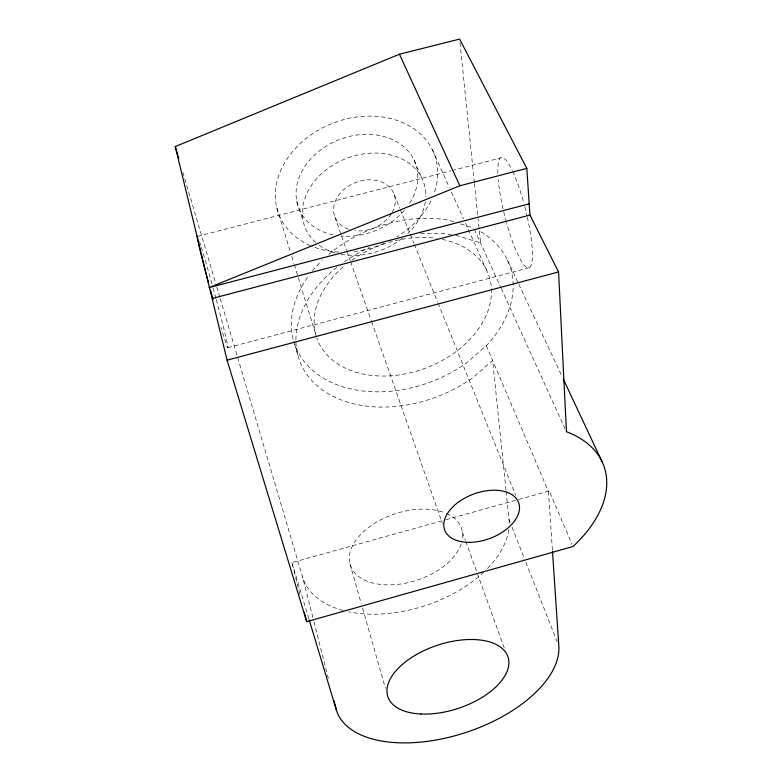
<?xml version="1.0" encoding="UTF-8"?>
<svg xmlns="http://www.w3.org/2000/svg" width="782" height="782" viewBox="0 0 782 782"><rect width="100%" height="100%" fill="white"/><g stroke="black" fill="none" stroke-linecap="round" stroke-linejoin="round"><path stroke-width="0.59" stroke-dasharray="3.91 2.93" d="M297.698 354.735L293.827 341.372A114.495 81.973 -20.9 0 0 466.805 362.731L487.02 344.999A114.495 81.973 -20.9 0 0 479.112 230.768M552.395 549.951L548.475 491.575L549.267 490.94L572.033 544.311M299.897 594.506L291.94 562.62L444.684 520.069M445.867 519.747L517.537 499.776M518.71 499.454L549.267 490.94M227.806 347.687L529.062 267.718M197.514 236.379L450.872 170.828M452.045 170.525L500.363 158.023M455.877 235.206L480.568 243.007L478.076 218.735M453.795 221.736L449.347 220.299A114.495 81.973 -20.9 0 0 327.59 255.391M460.471 223.877L473.824 228.178M507.41 259.986L518.271 283.123M518.789 284.228L562.229 376.816M474.312 229.234L500.783 287.444M501.282 288.548L564.936 428.507M432.426 149.821L449.455 187.66M451.458 192.108L463.482 218.823M465.486 223.271L486.521 270.005M414.04 160.056L422.065 178.677M486.316 345.615L548.475 491.575M394.265 194.669L399.739 208.227M400.198 209.361L409.778 233.085M410.237 234.219L413.883 243.261M414.343 244.385L437.607 302.008M438.067 303.142L515.641 495.221M506.101 491.428L508.974 519.316L510.304 522.718M512.083 527.244L524.106 557.791M525.885 562.317L557.048 641.514M462.485 532.317L465.378 540.323M465.798 541.467L476.952 572.356M477.362 573.499L504.634 648.992M334.882 216.858L346.602 250.279M347.003 251.433L350.238 260.65M350.639 261.804L371.245 320.591M371.655 321.744L442.368 523.451M296.798 201.404L303.045 220.651M276.779 207.65L290.366 251.843M291.803 256.496L293.944 263.466M294.306 264.629L315.4 333.24M291.94 562.62L308.87 618.767M182.871 172.304L216.428 285.762M216.78 286.935L219.889 297.463M220.241 298.636L302.575 577.018L313.65 620.566M349.916 563.783L361.304 603.714M362.643 608.416L385.428 688.287M313.944 621.739L328.899 680.594M459.992 42.746L474.332 182.323M474.459 183.535L477.949 217.523M505.983 490.216L492.64 360.463L472.875 377.647A115.756 81.905 -20.8 0 1 357.159 404.577A115.756 81.905 -20.8 0 1 295.928 340.981M527.303 217.025A56.851 10.87 76 0 1 528.935 267.767A56.851 10.87 76 0 1 506.707 223.408M506.384 222.264A56.851 10.87 76 0 1 498.222 179.41M497.851 173.496A56.851 10.87 76 0 1 512.22 170.417M512.679 171.395A56.851 10.87 76 0 1 523.862 203.193M524.781 206.614A56.851 10.87 76 0 1 527.039 215.861M216.291 299.653A57.839 1.564 74.7 0 1 227.591 345.009A57.839 1.564 74.7 0 1 221.922 330.415M221.619 329.418A57.839 1.564 74.7 0 1 221.003 327.355M199.449 241.472A57.839 1.564 74.7 0 1 201.013 246.291M201.297 247.22A57.839 1.564 74.7 0 1 212.792 286.828M213.115 288.001A57.839 1.564 74.7 0 1 215.979 298.489M508.974 519.316A107.505 64.232 -18.1 0 1 509.16 524.996M508.75 529.658A107.505 64.232 -18.1 0 1 485.554 570.391M483.853 572.023A107.505 64.232 -18.1 0 1 348.919 611.856M343.132 610.488A107.505 64.232 -18.1 0 1 302.575 577.018M446.532 513.52A58.572 34.955 -18.1 0 1 462.172 540.577M461.243 543.93A58.572 34.955 -18.1 0 1 383.463 584.701A58.572 34.955 -18.1 0 1 358.83 536.52A58.572 34.955 -18.1 0 1 445.457 513.06M348.518 229.224A31.7 24.506 -21.2 0 1 337.668 196.683A31.7 24.506 -21.2 0 1 379.231 181.17A31.7 24.506 -21.2 0 1 391.811 213.075M391.176 214.112A31.7 24.506 -21.2 0 1 354.901 230.69M295.919 339.799A115.756 81.905 -20.8 0 1 338.635 265.978M344.363 261.775A115.756 81.905 -20.8 0 1 369.661 247.444M420.589 233.867A115.756 81.905 -20.8 0 1 451.41 234.492M442.25 239.37A91.533 65.493 -20.8 0 1 458.32 349.867A91.533 65.493 -20.8 0 1 316.759 337.941M316.368 336.778A91.533 65.493 -20.8 0 1 345.321 265.215M351.802 260.259A91.533 65.493 -20.8 0 1 436.385 238.363M293.172 339.144A114.495 81.973 -20.9 0 1 309.261 275.029M312.36 271.041A114.495 81.973 -20.9 0 1 322.106 260.435M310.249 245.587A83.342 65.356 -21.3 0 1 285.596 161.219A83.342 65.356 -21.3 0 1 388.879 118.141A83.342 65.356 -21.3 0 1 433.854 194.034M430.921 200.837A83.342 65.356 -21.3 0 1 396.787 236.858M384.011 243.476A83.342 65.356 -21.3 0 1 353.112 251.608M338.87 252.019A83.342 65.356 -21.3 0 1 311.304 246.037M333.161 234.854A62.482 48.983 -21.3 0 1 302.155 170.887A62.482 48.983 -21.3 0 1 386.249 137.221A62.482 48.983 -21.3 0 1 408.722 204.61M404.226 210.456A62.482 48.983 -21.3 0 1 341.138 236.027M315.84 242.586A63.43 49.051 -21.2 0 1 344.52 159.205A63.43 49.051 -21.2 0 1 425.77 196.927M425.31 201.746A63.43 49.051 -21.2 0 1 407.823 233.495M402.407 238.227A63.43 49.051 -21.2 0 1 340.962 254.248M335.028 252.84A63.43 49.051 -21.2 0 1 318.411 244.678"/><path stroke-width="1.17" d="M175.256 146.576L399.446 54.222L459.611 39.1L526.804 168.384L529.942 215.079L558.563 271.95L566.461 431.84L567.409 432.065A131.787 79.119 -20.4 0 1 572.981 546.53L306.691 621.661L227.083 360.17L175.256 146.576L178.716 158.277M526.804 168.384L459.836 185.774L209.019 287.629L529.189 203.828M227.083 360.17L558.563 271.95M212.284 298.441L529.942 215.079M563.265 379.016L602.052 461.683M399.446 54.222L459.836 185.774M309.222 619.94L336.377 710.017A116.176 61.113 -18.3 0 0 457.881 734.943A116.176 61.113 -18.3 0 0 558.837 646.04L552.473 551.173M333.982 700.604L336.377 710.017M304.325 612.218L306.691 621.661M213.027 299.516A57.839 1.564 74.7 0 1 210.456 290.161M208.256 282.038A57.839 1.564 74.7 0 1 206.438 275.215M206.145 274.111A57.839 1.564 74.7 0 1 197.514 236.379M420.882 714.005A63.293 33.255 -18.3 0 0 508.769 660.438A63.293 33.255 -18.3 0 0 414.069 655.951A63.293 33.255 -18.3 0 0 420.882 714.005M469.327 542.356A39.452 23.636 -20.4 0 0 518.828 503.129A39.452 23.636 -20.4 0 0 456.786 503.373A39.452 23.636 -20.4 0 0 469.327 542.356"/></g></svg>
